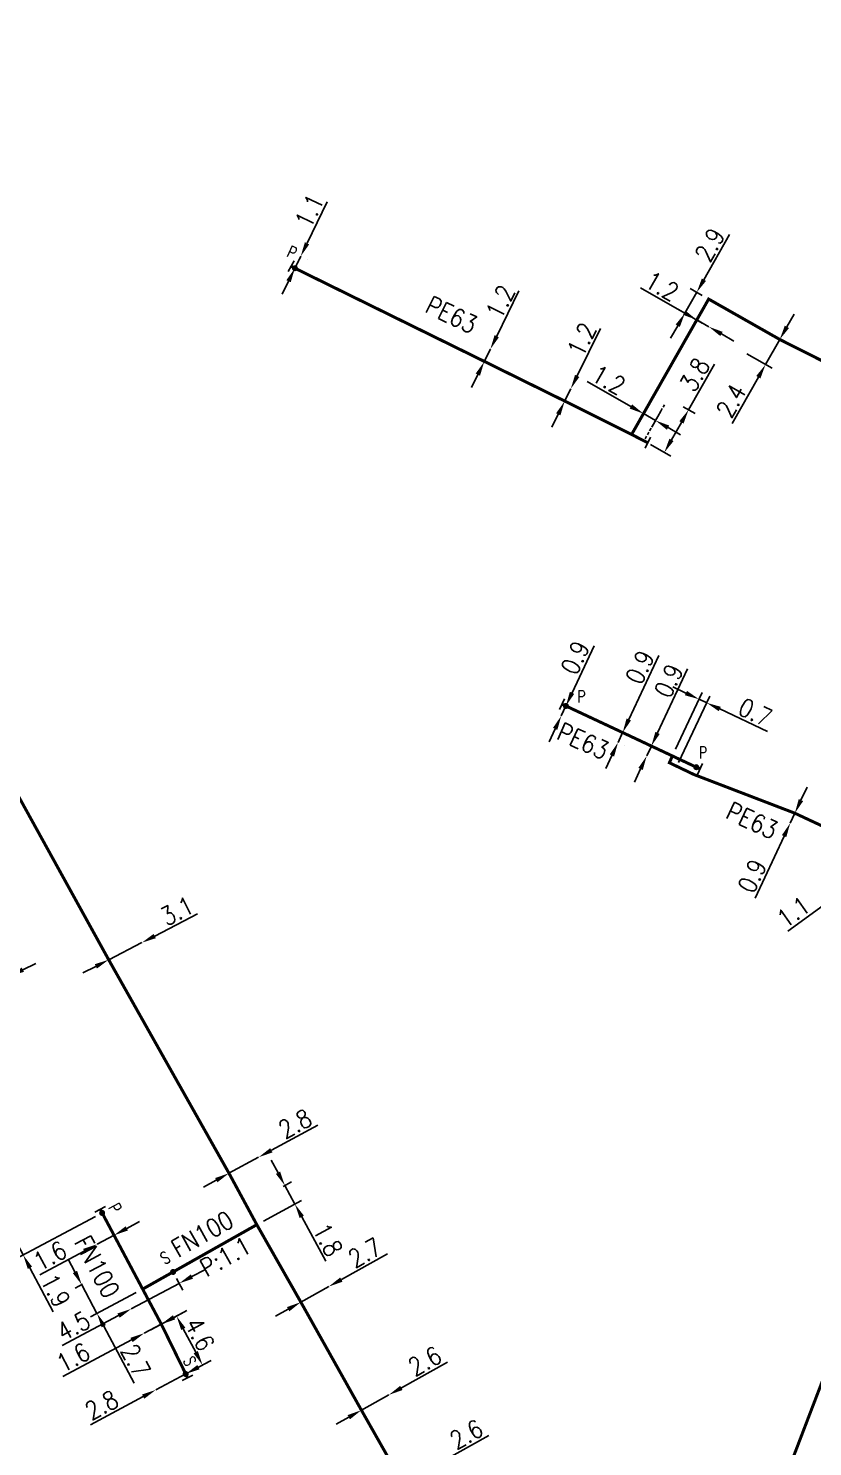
# Model space of a CAD drawing. Header units: millimetres. Extents: x 155997 to 157006, y 121209 to 122008.
# Drawn here: x 156525.4 to 156590.5, y 121473.3 to 121591 of the extents above; entities that cross this region are included whole.
import ezdxf
from ezdxf.enums import TextEntityAlignment as Align

# ---------------------------------------------------------------- set-up
doc = ezdxf.new("R2010")
doc.units = ezdxf.units.MM
for name, pattern in [('DASHED', [0.75, 0.5, -0.25]), ('L_25_AP', [2000, 1000, 1000]), ('L_25_FN', [2000, 1000, 1000]), ('L_25_PE', [2000, 1000, 1000])]:
    doc.linetypes.add(name, pattern=pattern)
doc.layers.get('0').update_dxf_attribs({"linetype": 'CONTINUOUS'})
for name, color, linetype in [('L_150', 1, 'CONTINUOUS'), ('L_300', 7, 'CONTINUOUS'), ('L_340', 7, 'CONTINUOUS')]:
    doc.layers.add(name, color=color, linetype=linetype)
doc.styles.add('G_ROMANS', font='ROMANS.SHX', dxfattribs={"width": 0.75})
doc.styles.get("Standard").update_dxf_attribs({"font": 'romans.shx', "width": 0.85})
doc.dimstyles.get("Standard").update_dxf_attribs({"dimtxt": 1.5, "dimasz": 1.2, "dimexe": 0.625, "dimexo": 0.625, "dimgap": 0.25, "dimtad": 1, "dimdec": 1, "dimzin": 0, "dimdsep": 46, "dimtxsty": 'Standard', "dimcen": -0.5, "dimadec": 0, "dimazin": 0, "dimtfac": 1, "dimtdec": 1, "dimtmove": 0, "dimatfit": 3, "dimfxl": 0, "dimtolj": 1, "dimtzin": 0, "dimarcsym": 0})

# ---------------------------------------------------------------- blocks, each defined once
blk = doc.blocks.new('*D50')
at = {"layer": 'L_150', "color": 0, "linetype": 'Continuous', "lineweight": -2, "transparency": 16777216}
for p, q in [((156551.3939971026, 121487.15699614), (156555.2142508335, 121489.2818606501)), ((156548.0294272317, 121485.2855876907), (156550.3453, 121486.5736999999)), ((156546.9807301291, 121484.7022915507), (156545.9320330265, 121484.1189954106))]:
    blk.add_line(p, q, dxfattribs=at)
at = {"layer": 'L_150', "color": 0, "linetype": 'Continuous', "transparency": 16777216}
for points in [[(156551.2967810793, 121487.3317789904), (156551.4912131259, 121486.9822132896), (156550.3453, 121486.5736999999)], [(156546.8835141058, 121484.8770744011), (156547.0779461525, 121484.5275087002), (156548.0294272317, 121485.2855876907)]]:
    blk.add_solid(points, dxfattribs=at)
at = {"layer": 'L_150', "color": 0, "linetype": 'Continuous', "transparency": 16777216, "insert": (156553.3423924026, 121489.3849907173), "char_height": 1.5, "attachment_point": 5, "rotation": 29.083262977354575}
blk.add_mtext('\\A1;2.7', dxfattribs=at)
blk = doc.blocks.new('*D51')
at = {"layer": 'L_150', "color": 0, "linetype": 'Continuous', "lineweight": -2, "transparency": 16777216}
for p, q in [((156546.1322316193, 121496.0178164122), (156545.5622859462, 121497.0738286894)), ((156546.5518063944, 121494.8806467047), (156547.2521836868, 121495.2586508396)), ((156546.7021772924, 121494.9618041349), (156547.5349732963, 121493.4187749549)), ((156544.9224091977, 121492.0087349056), (156548.0849796907, 121493.7156216597)), ((156548.1049189694, 121492.3627626777), (156550.0946400245, 121488.6761483883))]:
    blk.add_line(p, q, dxfattribs=at)
at = {"layer": 'L_150', "color": 0, "linetype": 'Continuous', "transparency": 16777216}
for points in [[(156546.3082336655, 121496.1128073577), (156545.9562295731, 121495.9228254667), (156546.7021772924, 121494.9618041349)], [(156548.2809210156, 121492.4577536232), (156547.9289169231, 121492.2677717322), (156547.5349732963, 121493.4187749549)]]:
    blk.add_solid(points, dxfattribs=at)
at = {"layer": 'L_150', "color": 0, "linetype": 'Continuous', "transparency": 16777216, "insert": (156550.2647625645, 121490.4664041219), "char_height": 1.5, "attachment_point": 5, "rotation": 298.35640238563167}
blk.add_mtext('\\A1;1.8', dxfattribs=at)
blk = doc.blocks.new('*D52')
at = {"layer": 'L_340', "color": 0, "linetype": 'Continuous', "lineweight": -2, "transparency": 16777216}
for p, q in [((156523.5156406429, 121491.9333304992), (156522.9519789063, 121492.9927102454)), ((156530.9809513972, 121492.3938924708), (156524.4200065114, 121488.9030256671)), ((156524.2619397155, 121490.9711261788), (156523.5275420951, 121490.5803769318)), ((156524.0793023796, 121490.873950753), (156524.9717667958, 121489.1965994883)), ((156525.5354285325, 121488.1372197421), (156527.4746933169, 121484.4924489487))]:
    blk.add_line(p, q, dxfattribs=at)
at = {"layer": 'L_340', "color": 0, "linetype": 'Continuous', "transparency": 16777216}
for points in [[(156523.692203934, 121492.027274122), (156523.3390773519, 121491.8393868764), (156524.0793023796, 121490.873950753)], [(156525.7119918236, 121488.2311633649), (156525.3588652415, 121488.0432761194), (156524.9717667958, 121489.1965994883)]]:
    blk.add_solid(points, dxfattribs=at)
at = {"layer": 'L_340', "color": 0, "linetype": 'Continuous', "transparency": 16777216, "insert": (156527.6697082482, 121486.2548625862), "char_height": 1.5, "attachment_point": 5, "rotation": 298.0160002542236}
blk.add_mtext('\\A1;1.9', dxfattribs=at)
blk = doc.blocks.new('*D53')
at = {"layer": 'L_340', "color": 0, "linetype": 'Continuous', "lineweight": -2, "transparency": 16777216}
for p, q in [((156531.8262660739, 121492.1356956704), (156532.8109146974, 121490.2849307095)), ((156533.5767598987, 121491.400325764), (156534.6361594922, 121491.9639501969)), ((156532.5173603053, 121490.8367013311), (156531.1048275139, 121490.0852020872)), ((156530.0454279205, 121489.5215776543), (156526.3469882681, 121487.5539245001))]:
    blk.add_line(p, q, dxfattribs=at)
at = {"layer": 'L_340', "color": 0, "linetype": 'Continuous', "transparency": 16777216}
for points in [[(156533.4828224933, 121491.5768923629), (156533.6706973042, 121491.2237591651), (156532.5173603053, 121490.8367013311)], [(156529.951490515, 121489.6981442532), (156530.1393653259, 121489.3450110554), (156531.1048275139, 121490.0852020872)]]:
    blk.add_solid(points, dxfattribs=at)
at = {"layer": 'L_340', "color": 0, "linetype": 'Continuous', "transparency": 16777216, "insert": (156527.19682127, 121489.1387718552), "char_height": 1.5, "attachment_point": 5, "rotation": 28.01398272696954}
blk.add_mtext('\\A1;1.6', dxfattribs=at)
blk = doc.blocks.new('*D54')
at = {"layer": 'L_150', "color": 0, "linetype": 'Continuous', "lineweight": -2, "transparency": 16777216}
for p, q in [((156529.271313425, 121487.7916423718), (156528.707685321, 121488.8510400121)), ((156529.8975303957, 121486.7655436958), (156529.2831719247, 121486.4386884273)), ((156529.8349415291, 121486.7322447315), (156531.1031047632, 121484.3486000408)), ((156534.3439374616, 121486.0728104031), (156530.5513351588, 121484.0550437366)), ((156531.6667328672, 121483.2892024004), (156534.1835809699, 121478.5585246328))]:
    blk.add_line(p, q, dxfattribs=at)
at = {"layer": 'L_150', "color": 0, "linetype": 'Continuous', "transparency": 16777216}
for points in [[(156529.4478796984, 121487.8855803891), (156529.0947471516, 121487.6977043545), (156529.8349415291, 121486.7322447315)], [(156531.8432991406, 121483.3831404178), (156531.4901665938, 121483.1952643831), (156531.1031047632, 121484.3486000408)]]:
    blk.add_solid(points, dxfattribs=at)
at = {"layer": 'L_150', "color": 0, "linetype": 'Continuous', "transparency": 16777216, "insert": (156534.3216180565, 121480.42813303), "char_height": 1.5, "attachment_point": 5, "rotation": 298.0141812749869}
blk.add_mtext('\\A1;2.7', dxfattribs=at)
blk = doc.blocks.new('*D55')
at = {"layer": 'L_300', "color": 0, "linetype": 'Continuous', "lineweight": -2, "transparency": 16777216}
for p, q in [((156538.9866418762, 121487.4063722686), (156540.0460240947, 121487.9700293585)), ((156537.9272596576, 121486.8427151786), (156533.954576338, 121484.7290010914)), ((156537.7159672875, 121487.2398349592), (156538.2208310586, 121486.2909536065)), ((156532.8951941195, 121484.1653440014), (156528.2237925475, 121481.6798684385))]:
    blk.add_line(p, q, dxfattribs=at)
at = {"layer": 'L_300', "color": 0, "linetype": 'Continuous', "transparency": 16777216}
for points in [[(156538.8926990278, 121487.5829359717), (156539.0805847245, 121487.2298085655), (156537.9272596576, 121486.8427151786)], [(156532.8012512711, 121484.3419077045), (156532.9891369677, 121483.9887802984), (156533.954576338, 121484.7290010914)]]:
    blk.add_solid(points, dxfattribs=at)
at = {"layer": 'L_300', "color": 0, "linetype": 'Continuous', "transparency": 16777216, "insert": (156529.1539762375, 121483.3075195371), "char_height": 1.5, "attachment_point": 5, "rotation": 28.015748940061023}
blk.add_mtext('\\A1;4.5', dxfattribs=at)
blk = doc.blocks.new('*D56')
at = {"layer": 'L_150', "color": 0, "linetype": 'Continuous', "lineweight": -2, "transparency": 16777216}
for p, q in [((156537.5021969408, 121484.0223902958), (156538.561581344, 121484.5860432797)), ((156536.4428125376, 121483.4587373119), (156535.0303, 121482.7072)), ((156533.9709155968, 121482.1435470161), (156528.2744198935, 121479.1126860828))]:
    blk.add_line(p, q, dxfattribs=at)
at = {"layer": 'L_150', "color": 0, "linetype": 'Continuous', "transparency": 16777216}
for points in [[(156537.4082547768, 121484.198954363), (156537.5961391048, 121483.8458262286), (156536.4428125376, 121483.4587373119)], [(156533.8769734328, 121482.3201110833), (156534.0648577608, 121481.9669829489), (156535.0303, 121482.7072)]]:
    blk.add_solid(points, dxfattribs=at)
at = {"layer": 'L_150', "color": 0, "linetype": 'Continuous', "transparency": 16777216, "insert": (156529.1242101829, 121480.6975563407), "char_height": 1.5, "attachment_point": 5, "rotation": 28.015526869222015}
blk.add_mtext('\\A1;1.6', dxfattribs=at)
blk = doc.blocks.new('*D57')
at = {"layer": 'L_340', "color": 0, "linetype": 'Continuous', "lineweight": -2, "transparency": 16777216}
for p, q in [((156535.5820627101, 121483.0007692625), (156538.2541169006, 121484.4224546424)), ((156539.2993709784, 121481.1272962375), (156538.2660071746, 121483.0695009767)), ((156539.0198124731, 121479.6192751822), (156540.4147866723, 121480.3614810968))]:
    blk.add_line(p, q, dxfattribs=at)
at = {"layer": 'L_340', "color": 0, "linetype": 'Continuous', "transparency": 16777216}
for points in [[(156538.4425712418, 121483.1634431407), (156538.0894431074, 121482.9755588127), (156537.7023541906, 121484.1288853799)], [(156539.4759350456, 121481.2212384015), (156539.1228069112, 121481.0333540735), (156539.8630239623, 121480.0679118344)]]:
    blk.add_solid(points, dxfattribs=at)
at = {"layer": 'L_340', "color": 0, "linetype": 'Continuous', "transparency": 16777216, "insert": (156539.635058811, 121482.6253412581), "char_height": 1.5, "attachment_point": 5, "rotation": 298.0155268697467}
blk.add_mtext('\\A1;4.6', dxfattribs=at)
blk = doc.blocks.new('*D58')
at = {"layer": 'L_340', "color": 0, "linetype": 'Continuous', "lineweight": -2, "transparency": 16777216}
for p, q in [((156539.5274341663, 121479.8893589037), (156540.5868185695, 121480.4530118876)), ((156538.4680497631, 121479.3257059198), (156535.9961528223, 121478.010515624)), ((156534.9367684191, 121477.4468626401), (156530.5572052926, 121475.1166850227))]:
    blk.add_line(p, q, dxfattribs=at)
at = {"layer": 'L_340', "color": 0, "linetype": 'Continuous', "transparency": 16777216}
for points in [[(156539.4334920023, 121480.0659229709), (156539.6213763303, 121479.7127948365), (156538.4680497631, 121479.3257059198)], [(156534.8428262551, 121477.6234267073), (156535.0307105831, 121477.2702985729), (156535.9961528223, 121478.010515624)]]:
    blk.add_solid(points, dxfattribs=at)
at = {"layer": 'L_340', "color": 0, "linetype": 'Continuous', "transparency": 16777216, "insert": (156531.4873952912, 121476.744332516), "char_height": 1.5, "attachment_point": 5, "rotation": 28.015526869460373}
blk.add_mtext('\\A1;2.8', dxfattribs=at)
blk = doc.blocks.new('L_340_07')
at = {"color": 0, "linetype": 'Continuous', "const_width": 0.25, "flags": 128}
blk.add_lwpolyline([(0, 0), (0.3500000000000001, 0)], dxfattribs=at)
at = {"color": 0, "linetype": 'Continuous', "flags": 128}
blk.add_lwpolyline([(0.3500000000000001, -0.5), (0.3500000000000001, 0.5)], dxfattribs=at)
at = {"color": 0, "linetype": 'Continuous', "width": 0.75, "flags": 3}
for tag, p in [('DEF_LEG', (0.7227466296353171, -3.465132747278755)), ('DEF_COUP', (0.7227466296353171, -5.965132747278755)), ('DEF_TYPE', (0.7227466296353171, -8.465132747278755))]:
    blk.add_attdef(tag, text='', height=1.2, dxfattribs=at).set_placement(p, align=Align.MIDDLE)
blk = doc.blocks.new('L_300_12')
at = {"color": 0, "linetype": 'Continuous', "const_width": 0.2483333333333334, "flags": 128}
blk.add_lwpolyline([(-0.1258333333333326, 0, 1), (0.1258333333333326, 0, 1)], format="xyb", close=True, dxfattribs=at)
at = {"linetype": 'Continuous', "style": 'G_ROMANS', "width": 0.75}
blk.add_attdef('P', text='', height=1, dxfattribs=at).set_placement((0, 1.330832134380103), align=Align.MIDDLE_CENTER)
at = {"color": 0, "linetype": 'Continuous', "width": 0.75, "flags": 3}
for tag, p in [('DEF_LEG', (0, -5)), ('DEF_COUP', (0, -7.5)), ('DEF_TYPE', (0, -10))]:
    blk.add_attdef(tag, text='', height=1.2, dxfattribs=at).set_placement(p, align=Align.MIDDLE)
blk = doc.blocks.new('*D59')
at = {"layer": 'L_150', "color": 0, "linetype": 'Continuous', "lineweight": -2, "transparency": 16777216}
for p, q in [((156545.5807829289, 121497.8826525991), (156549.4252100269, 121499.9634620673)), ((156542.0630064993, 121495.9786439353), (156544.52545, 121497.31145)), ((156541.0076735704, 121495.4074413362), (156539.9523406416, 121494.8362387371))]:
    blk.add_line(p, q, dxfattribs=at)
at = {"layer": 'L_150', "color": 0, "linetype": 'Continuous', "transparency": 16777216}
for points in [[(156545.4855824957, 121498.0585414206), (156545.6759833621, 121497.7067637776), (156544.52545, 121497.31145)], [(156540.9124731373, 121495.5833301577), (156541.1028740036, 121495.2315525147), (156542.0630064993, 121495.9786439353)]]:
    blk.add_solid(points, dxfattribs=at)
at = {"layer": 'L_150', "color": 0, "linetype": 'Continuous', "transparency": 16777216, "insert": (156547.5546607764, 121500.0881027402), "char_height": 1.5, "attachment_point": 5, "rotation": 28.42462102564666}
blk.add_mtext('\\A1;2.8', dxfattribs=at)
blk = doc.blocks.new('*D60')
at = {"layer": 'L_150', "color": 0, "linetype": 'Continuous', "lineweight": -2, "transparency": 16777216}
for p, q in [((156535.898824719, 121515.6620521369), (156539.4619251199, 121517.4954940942)), ((156532.075319476, 121513.6946153129), (156534.8318, 121515.113)), ((156531.008294757, 121513.1455631759), (156529.941270038, 121512.596511039))]:
    blk.add_line(p, q, dxfattribs=at)
at = {"layer": 'L_150', "color": 0, "linetype": 'Continuous', "transparency": 16777216}
for points in [[(156535.8073160295, 121515.8398895901), (156535.9903334085, 121515.4842146837), (156534.8318, 121515.113)], [(156530.9167860675, 121513.3234006291), (156531.0998034465, 121512.9677257227), (156532.075319476, 121513.6946153129)]]:
    blk.add_solid(points, dxfattribs=at)
at = {"layer": 'L_150', "color": 0, "linetype": 'Continuous', "transparency": 16777216, "insert": (156537.7563438315, 121517.7424864499), "char_height": 1.5, "attachment_point": 5, "rotation": 27.228703908227157}
blk.add_mtext('\\A1;3.1', dxfattribs=at)
blk = doc.blocks.new('L_300_11')
at = {"color": 0, "linetype": 'Continuous', "const_width": 0.2483333333333334, "flags": 128}
blk.add_lwpolyline([(-0.1258333333333326, 0, 1), (0.1258333333333326, 0, 1)], format="xyb", close=True, dxfattribs=at)
at = {"linetype": 'Continuous', "style": 'G_ROMANS', "width": 0.75}
blk.add_attdef('S', text='', height=1, dxfattribs=at).set_placement((0, 1.349999999999994), align=Align.MIDDLE_CENTER)
at = {"color": 0, "linetype": 'Continuous', "width": 0.75, "flags": 3}
for tag, p in [('DEF_LEG', (0, -5)), ('DEF_COUP', (0, -7.5)), ('DEF_TYPE', (0, -10))]:
    blk.add_attdef(tag, text='', height=1.2, dxfattribs=at).set_placement(p, align=Align.MIDDLE)
blk = doc.blocks.new('*D654')
at = {"layer": 'L_150', "color": 0, "linetype": 'Continuous', "lineweight": -2, "transparency": 16777216}
for p, q in [((156595.4514449387, 121521.1373952141), (156596.4239659536, 121521.8403908582)), ((156594.4789239238, 121520.4343995701), (156593.5874463268, 121519.7899868964)), ((156592.6149253118, 121519.0869912523), (156588.4513197167, 121516.0772911513))]:
    blk.add_line(p, q, dxfattribs=at)
at = {"layer": 'L_150', "color": 0, "linetype": 'Continuous', "transparency": 16777216}
for points in [[(156595.3342789981, 121521.2994820499), (156595.5686108794, 121520.9753083783), (156594.4789239238, 121520.4343995701)], [(156592.4977593712, 121519.2490780881), (156592.7320912525, 121518.9249044165), (156593.5874463268, 121519.7899868964)]]:
    blk.add_solid(points, dxfattribs=at)
at = {"layer": 'L_150', "color": 0, "linetype": 'Continuous', "transparency": 16777216, "insert": (156588.9291848734, 121517.656626816), "char_height": 1.5, "attachment_point": 5, "rotation": 35.86162639848738}
blk.add_mtext('\\A1;1.1', dxfattribs=at)
blk = doc.blocks.new('*D662')
at = {"layer": 'L_150', "color": 0, "linetype": 'Continuous', "lineweight": -2, "transparency": 16777216}
for p, q in [((156588.3813269527, 121566.2080692895), (156588.9735432197, 121567.2517550147)), ((156587.7891106858, 121565.1643835642), (156586.6046781518, 121563.0770121136)), ((156585.0475758698, 121563.9605551941), (156587.148264467, 121562.7685661412)), ((156586.0124618848, 121562.0333263883), (156583.8251393036, 121558.1785228614))]:
    blk.add_line(p, q, dxfattribs=at)
at = {"layer": 'L_150', "color": 0, "linetype": 'Continuous', "transparency": 16777216}
for points in [[(156588.2073793318, 121566.3067720006), (156588.5552745736, 121566.1093665783), (156587.7891106858, 121565.1643835642)], [(156585.8385142639, 121562.1320290995), (156586.1864095057, 121561.9346236772), (156586.6046781518, 121563.0770121136)]]:
    blk.add_solid(points, dxfattribs=at)
at = {"layer": 'L_150', "color": 0, "linetype": 'Continuous', "transparency": 16777216, "insert": (156583.7529543563, 121560.0775953181), "char_height": 1.5, "attachment_point": 5, "rotation": 60.428219794364864}
blk.add_mtext('\\A1;2.4', dxfattribs=at)
blk = doc.blocks.new('*D665')
at = {"layer": 'L_150', "color": 0, "linetype": 'Continuous', "lineweight": -2, "transparency": 16777216}
for p, q in [((156581.492169469, 121570.1189955), (156583.6248104834, 121573.8652069138)), ((156579.9151569645, 121567.3488048285), (156580.8984930971, 121569.0761396301)), ((156581.3427217143, 121568.823249426), (156580.3553389981, 121569.3853460738)), ((156581.3587891237, 121566.526974768), (156579.3720028655, 121567.6580112722)), ((156579.3214805926, 121566.3059489586), (156578.7278042207, 121565.2630930886))]:
    blk.add_line(p, q, dxfattribs=at)
at = {"layer": 'L_150', "color": 0, "linetype": 'Continuous', "transparency": 16777216}
for points in [[(156581.3183601573, 121570.217941562), (156581.6659787806, 121570.0200494381), (156580.8984930971, 121569.0761396301)], [(156579.1476712809, 121566.4048950205), (156579.4952899042, 121566.2070028966), (156579.9151569645, 121567.3488048285)]]:
    blk.add_solid(points, dxfattribs=at)
at = {"layer": 'L_150', "color": 0, "linetype": 'Continuous', "transparency": 16777216, "insert": (156581.9862816039, 121573.0082594518), "char_height": 1.5, "attachment_point": 5, "rotation": 60.348031759239994}
blk.add_mtext('\\A1;2.9', dxfattribs=at)
blk = doc.blocks.new('*D666')
at = {"layer": 'L_150', "color": 0, "linetype": 'Continuous', "lineweight": -2, "transparency": 16777216}
for p, q in [((156579.8596838106, 121567.3803845527), (156576.218999479, 121569.4529511725)), ((156581.9019432225, 121566.2177683244), (156580.9025396805, 121566.7867081808)), ((156582.9447990925, 121565.6240919525), (156583.9876549624, 121565.0304155806))]:
    blk.add_line(p, q, dxfattribs=at)
at = {"layer": 'L_150', "color": 0, "linetype": 'Continuous', "transparency": 16777216}
for points in [[(156579.9586298726, 121567.5541938644), (156579.7607377486, 121567.2065752411), (156580.9025396805, 121566.7867081808)], [(156583.0437451545, 121565.7979012642), (156582.8458530304, 121565.4502826409), (156581.9019432225, 121566.2177683244)]]:
    blk.add_solid(points, dxfattribs=at)
at = {"layer": 'L_150', "color": 0, "linetype": 'Continuous', "transparency": 16777216, "insert": (156578.0126440197, 121569.5825526069), "char_height": 1.5, "attachment_point": 5, "rotation": 330.34803175786067}
blk.add_mtext('\\A1;1.2', dxfattribs=at)
blk = doc.blocks.new('*D667')
at = {"layer": 'L_150', "color": 0, "linetype": 'Continuous', "lineweight": -2, "transparency": 16777216}
for p, q in [((156575.4317350784, 121559.6022203107), (156571.7910507467, 121561.6747869303)), ((156575.8006331166, 121557.8246651215), (156576.783797392, 121559.5516980377)), ((156577.4739944904, 121558.4396040824), (156576.4745909483, 121559.0085439388)), ((156577.9125196309, 121559.2099202658), (156577.1647880467, 121557.8964499835)), ((156578.5168503603, 121557.8459277106), (156579.5597062303, 121557.2522513387))]:
    blk.add_line(p, q, dxfattribs=at)
at = {"layer": 'L_150', "color": 0, "linetype": 'Continuous', "transparency": 16777216}
for points in [[(156575.5306811404, 121559.7760296223), (156575.3327890164, 121559.428410999), (156576.4745909483, 121559.0085439388)], [(156578.6157964223, 121558.0197370223), (156578.4179042983, 121557.6721183989), (156577.4739944904, 121558.4396040824)]]:
    blk.add_solid(points, dxfattribs=at)
at = {"layer": 'L_150', "color": 0, "linetype": 'Continuous', "transparency": 16777216, "insert": (156573.5846952874, 121561.8043883647), "char_height": 1.5, "attachment_point": 5, "rotation": 330.34803176055556}
blk.add_mtext('\\A1;1.2', dxfattribs=at)
blk = doc.blocks.new('*D668')
at = {"layer": 'L_150', "color": 0, "linetype": 'Continuous', "lineweight": -2, "transparency": 16777216}
for p, q in [((156570.9711699868, 121562.1426849832), (156572.9061822247, 121566.0672043011)), ((156569.9319412628, 121560.0349602243), (156570.4405000001, 121561.0664)), ((156569.4012712761, 121558.958675241), (156568.8706012894, 121557.8823902578))]:
    blk.add_line(p, q, dxfattribs=at)
at = {"layer": 'L_150', "color": 0, "linetype": 'Continuous', "transparency": 16777216}
for points in [[(156570.7917891562, 121562.231129981), (156571.1505508173, 121562.0542399854), (156570.4405000001, 121561.0664)], [(156569.2218904456, 121559.0471202388), (156569.5806521067, 121558.8702302432), (156569.9319412628, 121560.0349602243)]]:
    blk.add_solid(points, dxfattribs=at)
at = {"layer": 'L_150', "color": 0, "linetype": 'Continuous', "transparency": 16777216, "insert": (156571.348309651, 121565.1688779046), "char_height": 1.5, "attachment_point": 5, "rotation": 63.75406942061104}
blk.add_mtext('\\A1;1.2', dxfattribs=at)
blk = doc.blocks.new('*D669')
at = {"layer": 'L_150', "color": 0, "linetype": 'Continuous', "lineweight": -2, "transparency": 16777216}
for p, q in [((156564.2915214333, 121565.4336043156), (156566.1399530465, 121569.1930478072)), ((156563.2546348165, 121563.3247263808), (156563.7620474162, 121564.3567304765)), ((156562.7251607995, 121562.2478525417), (156562.1956867824, 121561.1709787027))]:
    blk.add_line(p, q, dxfattribs=at)
at = {"layer": 'L_150', "color": 0, "linetype": 'Continuous', "transparency": 16777216}
for points in [[(156564.1120424602, 121565.5218499851), (156564.4710004065, 121565.345358646), (156563.7620474162, 121564.3567304765)], [(156562.5456818263, 121562.3360982112), (156562.9046397727, 121562.1596068722), (156563.2546348165, 121563.3247263808)]]:
    blk.add_solid(points, dxfattribs=at)
at = {"layer": 'L_150', "color": 0, "linetype": 'Continuous', "transparency": 16777216, "insert": (156564.5830793826, 121568.2929913285), "char_height": 1.5, "attachment_point": 5, "rotation": 63.81771916479829}
blk.add_mtext('\\A1;1.2', dxfattribs=at)
blk = doc.blocks.new('*D670')
at = {"layer": 'L_340', "color": 0, "linetype": 'Continuous', "lineweight": -2, "transparency": 16777216}
for p, q in [((156548.543179774, 121573.1428851948), (156550.220433938, 121576.5808406233)), ((156547.5347069546, 121571.0757658049), (156548.0170200421, 121572.0643881218)), ((156548.5787307856, 121571.7903497571), (156548.5787372677, 121571.7903465948)), ((156548.0964176981, 121570.8017274402), (156548.0964241801, 121570.8017242778)), ((156547.0085472226, 121569.9972687319), (156546.4823874908, 121568.9187716588))]:
    blk.add_line(p, q, dxfattribs=at)
at = {"layer": 'L_340', "color": 0, "linetype": 'Continuous', "transparency": 16777216}
for points in [[(156548.3634302619, 121573.2305784835), (156548.7229292862, 121573.0551919062), (156548.0170200421, 121572.0643881218)], [(156546.8287977105, 121570.0849620205), (156547.1882967348, 121569.9095754432), (156547.5347069546, 121571.0757658049)]]:
    blk.add_solid(points, dxfattribs=at)
at = {"layer": 'L_340', "color": 0, "linetype": 'Continuous', "transparency": 16777216, "insert": (156548.7461991704, 121575.8397008929), "char_height": 1.5, "attachment_point": 5, "rotation": 63.9939249415492}
blk.add_mtext('\\A1;1.1', dxfattribs=at)
blk = doc.blocks.new('*D678')
at = {"layer": 'L_340', "color": 0, "linetype": 'Continuous', "lineweight": -2, "transparency": 16777216}
for p, q in [((156580.2206227409, 121559.3273792421), (156582.3833009528, 121563.1263541969)), ((156579.7757959687, 121559.5806099635), (156580.7637768398, 121559.0181727984)), ((156578.7990044726, 121556.8301551212), (156579.626946369, 121558.2845233721)), ((156577.055806718, 121556.4416981031), (156578.7484821997, 121555.4780928076))]:
    blk.add_line(p, q, dxfattribs=at)
at = {"layer": 'L_340', "color": 0, "linetype": 'Continuous', "transparency": 16777216}
for points in [[(156579.4531370574, 121558.3834694341), (156579.8007556807, 121558.1855773102), (156580.2206227409, 121559.3273792421)], [(156578.625195161, 121556.9291011832), (156578.9728137843, 121556.7312090592), (156578.2053281008, 121555.7872992513)]]:
    blk.add_solid(points, dxfattribs=at)
at = {"layer": 'L_340', "color": 0, "linetype": 'Continuous', "transparency": 16777216, "insert": (156580.7297534745, 121562.2430249643), "char_height": 1.5, "attachment_point": 5, "rotation": 60.34803175899468}
blk.add_mtext('\\A1;3.8', dxfattribs=at)
blk = doc.blocks.new('*D764')
at = {"layer": 'L_150', "color": 0, "linetype": 'Continuous', "lineweight": -2, "transparency": 16777216}
for p, q in [((156556.3774084139, 121478.1677758033), (156560.19770335, 121480.2925662297)), ((156553.0564984367, 121476.3207357594), (156555.3287, 121477.5845)), ((156552.0077900229, 121475.7374599561), (156550.959081609, 121475.1541841528))]:
    blk.add_line(p, q, dxfattribs=at)
at = {"layer": 'L_150', "color": 0, "linetype": 'Continuous', "transparency": 16777216}
for points in [[(156556.28019578, 121478.3425605389), (156556.4746210477, 121477.9929910677), (156555.3287, 121477.5845)], [(156551.910577389, 121475.9122446918), (156552.1050026568, 121475.5626752205), (156553.0564984367, 121476.3207357594)]]:
    blk.add_solid(points, dxfattribs=at)
at = {"layer": 'L_150', "color": 0, "linetype": 'Continuous', "transparency": 16777216, "insert": (156558.3258469194, 121480.3957325964), "char_height": 1.5, "attachment_point": 5, "rotation": 29.082151882902544}
blk.add_mtext('\\A1;2.6', dxfattribs=at)
blk = doc.blocks.new('*D765')
at = {"layer": 'L_150', "color": 0, "linetype": 'Continuous', "lineweight": -2, "transparency": 16777216}
for p, q in [((156559.8255931211, 121472.0861032983), (156563.645832348, 121474.2109938847)), ((156556.5047315709, 121470.2389761872), (156558.7769, 121471.5028)), ((156555.4560384498, 121469.6556728889), (156554.4073453287, 121469.0723695907))]:
    blk.add_line(p, q, dxfattribs=at)
at = {"layer": 'L_150', "color": 0, "linetype": 'Continuous', "transparency": 16777216}
for points in [[(156559.7283759047, 121472.2608854851), (156559.9228103374, 121471.9113211114), (156558.7769, 121471.5028)], [(156555.3588212334, 121469.8304550758), (156555.5532556661, 121469.480890702), (156556.5047315709, 121470.2389761872)]]:
    blk.add_solid(points, dxfattribs=at)
at = {"layer": 'L_150', "color": 0, "linetype": 'Continuous', "transparency": 16777216, "insert": (156561.7739732132, 121474.3141111749), "char_height": 1.5, "attachment_point": 5, "rotation": 29.083654068055644}
blk.add_mtext('\\A1;2.6', dxfattribs=at)
blk = doc.blocks.new('*D859')
at = {"layer": 'L_340', "color": 0, "linetype": 'Continuous', "lineweight": -2, "transparency": 16777216}
for p, q in [((156524.9502915562, 121512.869949449), (156526.0317913114, 121513.3899093316)), ((156523.8687918011, 121512.3499895663), (156520.2637926172, 121510.6167899575)), ((156519.182292862, 121510.0968300749), (156515.2425437538, 121508.2026905024))]:
    blk.add_line(p, q, dxfattribs=at)
at = {"layer": 'L_340', "color": 0, "linetype": 'Continuous', "transparency": 16777216}
for points in [[(156524.8636315758, 121513.0501994082), (156525.0369515367, 121512.6896994898), (156523.8687918011, 121512.3499895663)], [(156519.0956328815, 121510.2770800341), (156519.2689528424, 121509.9165801157), (156520.2637926172, 121510.6167899575)]]:
    blk.add_solid(points, dxfattribs=at)
at = {"layer": 'L_340', "color": 0, "linetype": 'Continuous', "transparency": 16777216, "insert": (156516.2383685281, 121509.7910301433), "char_height": 1.5, "attachment_point": 5, "rotation": 25.677163260062226}
blk.add_mtext('\\A1;4.0', dxfattribs=at)
blk = doc.blocks.new('*D916')
at = {"layer": 'L_150', "color": 0, "linetype": 'Continuous', "lineweight": -2, "transparency": 16777216}
for p, q in [((156589.5490416908, 121526.9418193652), (156590.0569512283, 121528.029030431)), ((156589.0411321532, 121525.8546082994), (156588.6602, 121525.0392)), ((156588.1522904625, 121523.9519889341), (156585.7490998389, 121518.807814143))]:
    blk.add_line(p, q, dxfattribs=at)
at = {"layer": 'L_150', "color": 0, "linetype": 'Continuous', "transparency": 16777216}
for points in [[(156589.3678398465, 121527.0264709548), (156589.7302435351, 121526.8571677756), (156589.0411321532, 121525.8546082994)], [(156587.9710886182, 121524.0366405237), (156588.3334923068, 121523.8673373446), (156588.6602, 121525.0392)]]:
    blk.add_solid(points, dxfattribs=at)
at = {"layer": 'L_150', "color": 0, "linetype": 'Continuous', "transparency": 16777216, "insert": (156585.5014078901, 121520.6402400051), "char_height": 1.5, "attachment_point": 5, "rotation": 64.95955308178003}
blk.add_mtext('\\A1;0.9', dxfattribs=at)
blk = doc.blocks.new('*D1291')
at = {"layer": 'L_340', "color": 0, "linetype": 'Continuous', "lineweight": -2, "transparency": 16777216}
for p, q in [((156570.5423869388, 121535.8401498921), (156572.370308257, 121539.7441172726)), ((156569.6519, 121533.9383), (156570.0335372595, 121534.7533785251)), ((156569.1430503207, 121532.8515286331), (156568.6342006414, 121531.7647572662))]:
    blk.add_line(p, q, dxfattribs=at)
at = {"layer": 'L_340', "color": 0, "linetype": 'Continuous', "transparency": 16777216}
for points in [[(156570.3612583777, 121535.9249581719), (156570.7235154999, 121535.7553416122), (156570.0335372595, 121534.7533785251)], [(156568.9619217596, 121532.936336913), (156569.3241788819, 121532.7667203532), (156569.6519, 121533.9383)]]:
    blk.add_solid(points, dxfattribs=at)
at = {"layer": 'L_340', "color": 0, "linetype": 'Continuous', "transparency": 16777216, "insert": (156570.8051296318, 121538.7595606651), "char_height": 1.5, "attachment_point": 5, "rotation": 64.90999780479333}
blk.add_mtext('\\A1;0.9', dxfattribs=at)
blk = doc.blocks.new('*D1292')
at = {"layer": 'L_150', "color": 0, "linetype": 'Continuous', "lineweight": -2, "transparency": 16777216}
for p, q in [((156575.2546869389, 121533.6337498919), (156577.7421440767, 121538.9463152791)), ((156574.3642000001, 121531.7319), (156574.7458372596, 121532.5469785251)), ((156574.9302267536, 121531.4668741254), (156574.9302267537, 121531.4668741253)), ((156575.3118640131, 121532.2819526505), (156575.3118640132, 121532.2819526504)), ((156573.8553503208, 121530.6451286331), (156573.3465006414, 121529.5583572662))]:
    blk.add_line(p, q, dxfattribs=at)
at = {"layer": 'L_150', "color": 0, "linetype": 'Continuous', "transparency": 16777216}
for points in [[(156575.0735583778, 121533.7185581718), (156575.4358155001, 121533.5489416121), (156574.7458372596, 121532.5469785251)], [(156573.6742217597, 121530.729936913), (156574.0364788819, 121530.5603203532), (156574.3642000001, 121531.7319)]]:
    blk.add_solid(points, dxfattribs=at)
at = {"layer": 'L_150', "color": 0, "linetype": 'Continuous', "transparency": 16777216, "insert": (156576.1769654515, 121537.9617586718), "char_height": 1.5, "attachment_point": 5, "rotation": 64.9099978029296}
blk.add_mtext('\\A1;0.9', dxfattribs=at)
blk = doc.blocks.new('*D1293')
at = {"layer": 'L_150', "color": 0, "linetype": 'Continuous', "lineweight": -2, "transparency": 16777216}
for p, q in [((156577.6390492554, 121532.5128100569), (156580.1347812317, 121537.8214931242)), ((156576.7456, 121530.61235), (156577.1285068237, 121531.4268328816)), ((156576.2350575683, 121529.5263728246), (156575.7245151366, 121528.4403956492))]:
    blk.add_line(p, q, dxfattribs=at)
at = {"layer": 'L_150', "color": 0, "linetype": 'Continuous', "transparency": 16777216}
for points in [[(156577.4580530595, 121532.5979004622), (156577.8200454513, 121532.4277196517), (156577.1285068237, 121531.4268328816)], [(156576.0540613724, 121529.6114632299), (156576.4160537642, 121529.4412824193), (156576.7456, 121530.61235)]]:
    blk.add_solid(points, dxfattribs=at)
at = {"layer": 'L_150', "color": 0, "linetype": 'Continuous', "transparency": 16777216, "insert": (156578.568070404, 121536.83937652), "char_height": 1.5, "attachment_point": 5, "rotation": 64.8207214386771}
blk.add_mtext('\\A1;0.9', dxfattribs=at)
blk = doc.blocks.new('*D1294')
at = {"layer": 'L_150', "color": 0, "linetype": 'Continuous', "lineweight": -2, "transparency": 16777216}
for p, q in [((156580.0025104589, 121535.8209407675), (156578.9165332835, 121536.3314831991)), ((156579.1423279955, 121531.1707131375), (156581.3543951508, 121535.876011448)), ((156579.3929075164, 121530.0584131122), (156581.9878818364, 121535.5781950295)), ((156581.0884876343, 121535.3103983358), (156581.72197432, 121535.0125819174)), ((156582.8079514953, 121534.5020394857), (156586.7640112058, 121532.6422063419))]:
    blk.add_line(p, q, dxfattribs=at)
at = {"layer": 'L_150', "color": 0, "linetype": 'Continuous', "transparency": 16777216}
for points in [[(156580.0876008642, 121536.0019369634), (156579.9174200536, 121535.6399445716), (156581.0884876343, 121535.3103983358)], [(156582.8930419006, 121534.6830356816), (156582.7228610901, 121534.3210432898), (156581.72197432, 121535.0125819174)]]:
    blk.add_solid(points, dxfattribs=at)
at = {"layer": 'L_150', "color": 0, "linetype": 'Continuous', "transparency": 16777216, "insert": (156585.7544219646, 121534.2218326774), "char_height": 1.5, "attachment_point": 5, "rotation": 334.8207214397863}
blk.add_mtext('\\A1;0.7', dxfattribs=at)

msp = doc.modelspace()

# ---------------------------------------------------------------- linework, layer by layer
at = {"layer": 'L_150', "linetype": 'L_25_AP', "ltscale": 0.5, "const_width": 0.25, "flags": 128}
msp.add_lwpolyline([(156664.0738523834, 121625.5478459868), (156664.0738523834, 121625.5478459868), (156646.1176237327, 121593.6947039087), (156642.136540841, 121586.8149311302), (156642.136540841, 121586.8149311302), (156628.6827784436, 121562.2055255733), (156624.3047218263, 121555.6101123403), (156615.9710066605, 121541.2105779525), (156612.492029236, 121535.4026333154), (156612.492029236, 121535.4026333154), (156608.5579092099, 121524.6784138839), (156608.1607212347, 121523.5956988235), (156607.7761372773, 121522.5592433194), (156605.8034362745, 121517.2428051968), (156604.5298544382, 121513.6145081946), (156601.7834392118, 121506.0650234508), (156584.4807613681, 121460.8385332489), (156580.7383078013, 121450.8382655427), (156580.5243333926, 121450.8391294195), (156579.890203945, 121449.1918277183)], dxfattribs=at)
at = {"layer": 'L_150', "linetype": 'L_25_FN', "ltscale": 0.5, "const_width": 0.25}
for points in [[(156566.7543181122, 121452.0555923717), (156565.715573188, 121453.8841083593), (156556.5047315709, 121470.2389761871), (156553.0564984367, 121476.3207357595), (156553.0564984367, 121476.3207357594), (156548.0294272317, 121485.2855876907), (156544.3724028033, 121491.7118882008), (156542.0630064993, 121495.9786439354), (156532.075319476, 121513.6946153129), (156515.391894757, 121543.916363176), (156510.1615506412, 121554.7612316526), (156504.9408714731, 121565.5860603226), (156495.6665766061, 121585.0095058957), (156484.1674653002, 121609.2644008265)], [(156531.5327116817, 121492.687466292), (156534.8957070659, 121486.3663667073), (156536.442749694, 121483.4587038755), (156538.4680497631, 121479.3257059197)], [(156534.8957070659, 121486.3663667073), (156537.4223958864, 121487.7915965313), (156544.3724028033, 121491.7118882008)]]:
    msp.add_lwpolyline(points, dxfattribs=at)
at = {"layer": 'L_150', "linetype": 'L_25_PE', "ltscale": 0.5, "const_width": 0.25, "flags": 128}
for points in [[(156613.9288590646, 121551.991818117), (156587.7891106858, 121565.1643835642), (156581.8858758133, 121568.5140429823), (156580.9025396807, 121566.7867081807), (156577.2223225325, 121560.3220142211), (156575.4914266729, 121557.2815110226), (156569.9396352415, 121560.0505648642), (156563.2633116559, 121563.3423738213), (156547.5347069546, 121571.0757658049)], [(156575.4914266729, 121557.2815110226), (156576.5126526191, 121556.7509045467)], [(156570.0335372595, 121534.7533785252), (156574.7458372595, 121532.5469785251), (156577.1285068237, 121531.4268328816), (156580.8565913258, 121529.6741779282)], [(156578.8764204791, 121530.6051000254), (156578.6264057066, 121530.0407670126), (156580.658192482, 121529.0671462888), (156589.0411321532, 121525.8546082994), (156591.3357658738, 121524.7826302921), (156594.4789239238, 121520.4343995701), (156594.4789239238, 121520.4343995701), (156596.4011233797, 121516.8984657578), (156596.4011233798, 121516.8984657578), (156596.4011233797, 121516.8984657578), (156604.5298544382, 121513.6145081946)]]:
    msp.add_lwpolyline(points, dxfattribs=at)
at = {"layer": 'L_340', "color": 7, "linetype": 'DASHED', "ltscale": 0.5, "flags": 128}
for points in [[(156548.0169253208, 121572.0642551724), (156547.5347069546, 121571.0757658049)], [(156578.2217260746, 121559.7530743647), (156576.5126526191, 121556.7509045467)]]:
    msp.add_lwpolyline(points, dxfattribs=at)

# ---------------------------------------------------------------- block references
at = {"layer": 'L_300'}
ref = msp.add_blockref('L_300_12', (156547.5347069546, 121571.0757658049), dxfattribs=dict(at, rotation=10.69618993447635))
ref.add_attrib('P', 'P', dxfattribs={"layer": '0', "linetype": 'Continuous', "height": 1, "rotation": 333.9935665927916, "style": 'G_ROMANS', "width": 0.75}).set_placement((156547.2877028162, 121572.3834749184), align=Align.MIDDLE_CENTER)
at = {"layer": 'L_300', "ltscale": 0.5}
ref = msp.add_blockref('L_300_12', (156570.0335372595, 121534.7533785252), dxfattribs=dict(at, rotation=335.2883083843818))
ref.add_attrib('P', 'P', dxfattribs={"layer": '0', "linetype": 'Continuous', "height": 1, "style": 'G_ROMANS', "width": 0.75}).set_placement((156571.3275815287, 121535.5446673195), align=Align.MIDDLE_CENTER)
ref = msp.add_blockref('L_300_12', (156580.8565913258, 121529.6741779282), dxfattribs=dict(at, rotation=335.2883083843818))
ref.add_attrib('P', 'P', dxfattribs={"layer": '0', "linetype": 'Continuous', "height": 1, "style": 'G_ROMANS', "width": 0.75}).set_placement((156581.4129489637, 121530.8831363016), align=Align.MIDDLE_CENTER)
at = {"layer": 'L_300'}
ref = msp.add_blockref('L_300_12', (156531.5327116817, 121492.687466292), dxfattribs=dict(at, rotation=270))
ref.add_attrib('P', 'P', dxfattribs={"layer": '0', "linetype": 'Continuous', "height": 1, "rotation": 298.0141812756995, "style": 'G_ROMANS', "width": 0.75}).set_placement((156532.5937497505, 121493.0841540923), align=Align.MIDDLE_CENTER)
at = {"layer": 'L_300', "rotation": 29.4260489223057}
msp.add_blockref('L_300_11', (156537.4223958864, 121487.7915965313), dxfattribs=at).add_auto_attribs({'S': 'S'})
at = {"layer": 'L_300'}
ref = msp.add_blockref('L_300_11', (156538.4680497631, 121479.3257059197), dxfattribs=dict(at, rotation=29.4260489223057))
ref.add_attrib('S', 'S', dxfattribs={"layer": '0', "linetype": 'Continuous', "height": 1, "rotation": 296.1063192219528, "style": 'G_ROMANS', "width": 0.75}).set_placement((156538.8130130429, 121480.3751508287), align=Align.MIDDLE_CENTER)
at = {"layer": 'L_340', "linetype": 'Continuous'}
for p, rotation in [((156547.5347004725, 121571.0757689672), 151.326526564164), ((156576.512652619, 121556.7509045468), 334.3663298602431)]:
    msp.add_blockref('L_340_07', p, dxfattribs=dict(at, rotation=rotation))
at = {"layer": 'L_340'}
for p, rotation in [((156570.0335372595, 121534.7533785252), 154.9099978047933), ((156580.8565913258, 121529.6741779282), 335.2883083837844), ((156531.5327116817, 121492.687466292), 118.0141812743718), ((156538.4680497631, 121479.3257059197), 296.1063192229865)]:
    msp.add_blockref('L_340_07', p, dxfattribs=dict(at, rotation=rotation))

# ---------------------------------------------------------------- texts
at = {"layer": 'L_150', "linetype": 'Continuous', "width": 0.85}
for s, rotation, p in [('PE63', 334.2305007755023, (156558.239669791, 121567.4854328703)), ('PE63', 334.9595530840777, (156583.1855736047, 121525.495997118)), ('FN100', 29.42604892167691, (156537.8339155496, 121488.9417592336)), ('FN100', 298.0141812748068, (156529.1648424036, 121490.2863284344)), ('P:1.1', 29.42604892167691, (156540.2070251404, 121487.318889807))]:
    msp.add_text(s, height=1.5, rotation=rotation, dxfattribs=at).set_placement(p)
msp.add_text('PE63', height=1.5, rotation=335.5335241159447, dxfattribs=at).set_placement((156571.4530608887, 121531.8465061876), align=Align.MIDDLE)

# ---------------------------------------------------------------- dimensions: what is measured, and where the dimension line sits
at = {"layer": 'L_150', "linetype": 'Continuous'}
dim = msp.add_linear_dim(base=(156579.9151569645, 121567.3488048285), p1=(156581.8858758133, 121568.5140429823), p2=(156581.9019432227, 121566.2177683244), angle=60.34803175923999, text='2.9', dimstyle='Standard', dxfattribs=at)
dim.commit()
dim.dimension.update_dxf_attribs({"geometry": '*D665', "text_midpoint": (156582.8553281621, 121572.5135291419), "dimtype": 160})
for base, p1, p2, angle, picture, middle in [((156581.9019432225, 121566.2177683244), (156580.9025396805, 121566.7867081809), (156581.9019432225, 121566.2177683245), 150.3480317578606, '*D666', (156577.5179137098, 121568.7135060486)), ((156563.7620474162, 121564.3567304765), (156563.2546348166, 121563.3247263807), (156563.7620474163, 121564.3567304765), 243.8177191647983, '*D669', (156565.4804742485, 121567.8517629809)), ((156570.4405000001, 121561.0664), (156569.9319412628, 121560.0349602244), (156570.4405, 121561.0664), 243.754069420611, '*D668', (156572.2452138038, 121564.7266529157)), ((156586.6046781518, 121563.0770121136), (156587.7891106858, 121565.1643835642), (156584.5039895546, 121564.2690011665), 60.42821979436486, '*D662', (156584.6226924607, 121559.5840817622)), ((156577.4739944904, 121558.4396040824), (156575.4914266729, 121557.2815110226), (156578.2217260746, 121559.7530743647), 150.3480317605555, '*D667', (156573.0899649776, 121560.9353418064)), ((156588.6602, 121525.0392), (156589.0411321532, 121525.8546082994), (156588.6602, 121525.0392), 64.95955308178003, '*D916', (156586.4074171116, 121520.2169820572)), ((156593.5874463268, 121519.7899868964), (156594.4789239238, 121520.4343995701), (156593.5874463268, 121519.7899868964), 35.86162639848738, '*D654', (156589.5150145768, 121516.8461926369))]:
    dim = msp.add_linear_dim(base=base, p1=p1, p2=p2, angle=angle, dimstyle='Standard', dxfattribs=at)
    dim.commit()
    dim.dimension.update_dxf_attribs({"geometry": picture, "text_midpoint": middle, "dimtype": 160})
for base, p1, p2, angle, override, picture, middle in [((156574.3642000001, 121531.7319), (156574.7458372595, 121532.5469785251), (156574.3642, 121531.7319), 64.9099978029296, {"dimexe": 0.625, "dimexo": 0.625}, '*D1292', (156577.0826082572, 121537.5377172724)), ((156576.7456, 121530.61235), (156577.1285068237, 121531.4268328816), (156576.7456, 121530.61235), 64.82072143867711, {"dimexe": 0.625, "dimexo": 0.625}, '*D1293', (156579.4730513835, 121536.4139244936)), ((156581.0884876343, 121535.3103983358), (156579.127, 121529.4928), (156578.8764204791, 121530.6051000254), 154.8207214397864, {"dimexe": 0.625, "dimexo": 0.625}, '*D1294', (156585.3289699383, 121533.3168516979)), ((156534.8318, 121515.113), (156532.075319476, 121513.6946153129), (156534.8318, 121515.113), 207.2287039082272, {"dimatfit": 0}, '*D60', (156538.213887279, 121516.8532991841)), ((156544.52545, 121497.31145), (156542.0630064993, 121495.9786439354), (156544.52545, 121497.31145), 208.4246210256467, {"dimatfit": 0}, '*D59', (156548.0306629423, 121499.2086586328)), ((156546.7021772924, 121494.9618041349), (156544.3724028033, 121491.7118882008), (156546.0018, 121494.5838), 298.3564023856317, {"dimatfit": 0}, '*D51', (156549.3847523335, 121489.9914493943)), ((156550.3453, 121486.5736999999), (156548.0294272317, 121485.2855876907), (156550.3453, 121486.5737), 209.0832629773546, {"dimatfit": 0}, '*D50', (156553.8284725194, 121488.5110764651)), ((156529.8349415291, 121486.7322447315), (156534.8957070659, 121486.3663667073), (156530.4493, 121487.0591), 298.014181274987, {"dimatfit": 0}, '*D54', (156533.4387866896, 121479.9584429432)), ((156535.0303, 121482.7072), (156536.4428125376, 121483.4587373119), (156535.0303, 121482.7072), 28.01552686922201, {"dimatfit": 0}, '*D56', (156529.5939210028, 121479.8147360047)), ((156555.3287, 121477.5845), (156553.0564984367, 121476.3207357595), (156555.3287, 121477.5845), 209.0821518829026, {"dimatfit": 0}, '*D764', (156558.8119100888, 121479.5218089182)), ((156558.7769, 121471.5028), (156556.5047315709, 121470.2389761871), (156558.7769, 121471.5028), 209.0836540680556, {"dimatfit": 0}, '*D765', (156562.2600592951, 121473.4402002406))]:
    dim = msp.add_linear_dim(base=base, p1=p1, p2=p2, angle=angle, dimstyle='Standard', override=override, dxfattribs=at)
    dim.commit()
    dim.dimension.update_dxf_attribs({"geometry": picture, "text_midpoint": middle, "dimtype": 160})
at = {"layer": 'L_300', "linetype": 'Continuous'}
dim = msp.add_linear_dim(base=(156533.954576338, 121484.7290010914), p1=(156537.4223958864, 121487.7915965313), p2=(156533.954576338, 121484.7290010914), angle=28.01574894006101, dimstyle='Standard', override={"dimatfit": 0}, dxfattribs=at)
dim.commit()
dim.dimension.update_dxf_attribs({"geometry": '*D55', "text_midpoint": (156529.6236904791, 121482.4247010217), "dimtype": 160})
at = {"layer": 'L_340', "linetype": 'Continuous'}
for base, p1, p2, angle, picture, middle in [((156548.0170200421, 121572.0643881218), (156547.5347004725, 121571.0757689672), (156548.0170135601, 121572.0643912841), 243.9939249415492, '*D670', (156549.6449467312, 121575.4012344496)), ((156569.6519, 121533.9383), (156570.0335372595, 121534.7533785252), (156569.6519, 121533.9383), 64.90999780479333, '*D1291', (156571.7107724376, 121538.3355192657))]:
    dim = msp.add_linear_dim(base=base, p1=p1, p2=p2, angle=angle, dimstyle='Standard', dxfattribs=at)
    dim.commit()
    dim.dimension.update_dxf_attribs({"geometry": picture, "text_midpoint": middle, "dimtype": 160})
dim = msp.add_linear_dim(base=(156580.2206227409, 121559.3273792421), p1=(156576.5126526191, 121556.7509045467), p2=(156579.2326418697, 121559.8898164072), angle=240.3480317589947, text='3.8', dimstyle='Standard', dxfattribs=at)
dim.commit()
dim.dimension.update_dxf_attribs({"geometry": '*D678', "text_midpoint": (156581.5988000328, 121561.7482946544), "dimtype": 160})
for base, p1, p2, angle, picture, middle in [((156520.2637926172, 121510.6167899575), (156523.8687918011, 121512.3499895663), (156520.2637926172, 121510.6167899575), 25.67716326006222, '*D859', (156516.6716684303, 121508.8897803473)), ((156524.0793023796, 121490.873950753), (156531.5327116817, 121492.687466292), (156524.8137, 121491.2647), 298.0160002542237, '*D52', (156526.786891793, 121485.7851444723)), ((156531.1048275139, 121490.0852020872), (156531.5327116817, 121492.687466292), (156531.1048275139, 121490.0852020872), 28.01398272696954, '*D53', (156527.6665082975, 121488.2559388607)), ((156537.7023541906, 121484.1288853799), (156538.4680497631, 121479.3257059198), (156535.0303000001, 121482.7072), 298.0155268697467, '*D57', (156538.752238475, 121482.1556304381)), ((156535.9961528223, 121478.010515624), (156538.4680497631, 121479.3257059197), (156535.9961528223, 121478.010515624), 28.01552686946038, '*D58', (156531.9571061111, 121475.86151218))]:
    dim = msp.add_linear_dim(base=base, p1=p1, p2=p2, angle=angle, dimstyle='Standard', override={"dimatfit": 0}, dxfattribs=at)
    dim.commit()
    dim.dimension.update_dxf_attribs({"geometry": picture, "text_midpoint": middle, "dimtype": 160})

doc.saveas('drawing.dxf')
